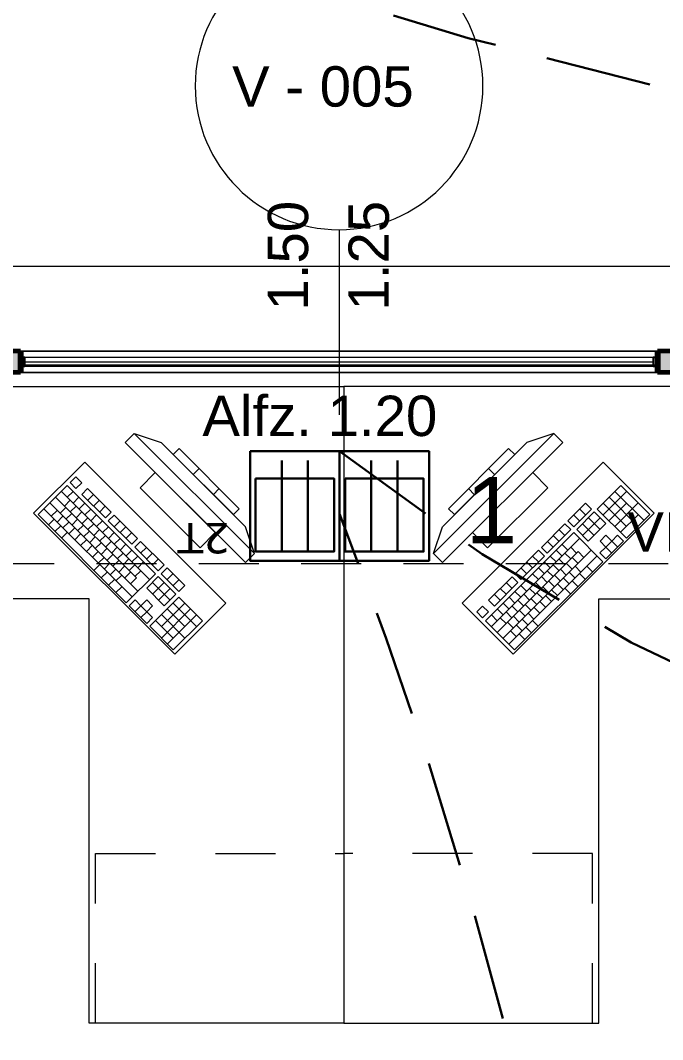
# Model space of a CAD drawing. Header units: inches. Extents: x -19 to 5698, y -728 to 92.
# Drawn here: x 119.507 to 121.02, y 15.778 to 18.18 of the extents above; entities that cross this region are included whole.
import ezdxf

# ---------------------------------------------------------------- set-up
doc = ezdxf.new("R2010")
doc.units = ezdxf.units.IN
doc.header["$MEASUREMENT"] = 0
for name, pattern in [('HIDDEN', [0.375, 0.25, -0.125]), ('Hidden Line', [0.195611, 0.141111, -0.0545]), ('Rayas', [0.282222, 0.141111, -0.141111])]:
    doc.linetypes.add(name, pattern=pattern)
doc.layers.get('0').update_dxf_attribs({"color": 61})
doc.layers.add('00 conduct tomacorr', color=120, linetype='HIDDEN', lineweight=30)
doc.layers.add('00 IE LUZ EMERGENCIA', color=253, linetype='Continuous', lineweight=0)
for name, color, linetype in [('02 _ ARQ _ ALB _ Muros Interiores', 7, 'Continuous'), ('02 _ ARQ _ ZON _ Espacio.3D', 7, 'Continuous'), ('08 _ STR _ EXT _ 09 Vigas', 251, 'Continuous'), ('Acabado - Muros', 7, 'Continuous'), ('Interior - Mobiliario', 7, 'Continuous'), ('Notas - Etiquetas', 7, 'Continuous')]:
    doc.layers.add(name, color=color, linetype=linetype)
doc.styles.add('Annotative', font='arial.ttf')
doc.styles.add('Estilo_Generado_4', font='swisse.ttf')

# ---------------------------------------------------------------- blocks, each defined once
blk = doc.blocks.new('CAJA POP UP 6 MODULOS')
at = {"layer": '00 conduct tomacorr', "linetype": 'Continuous'}
for p, q in [((-0.095, -0.165), (-0.095, -0.0151)), ((-0.052, -0.165), (-0.052, -0.0151)), ((0.052, -0.165), (0.052, -0.0151)), ((0.095, -0.165), (0.095, -0.0151)), ((0, -0.165), (0, -0.18))]:
    blk.add_line(p, q, dxfattribs=at)
for points in [[(-0.147, 0), (0.147, 0), (0.147, -0.18), (-0.147, -0.18)], [(0, 0), (0.147, 0), (0.147, -0.18), (0, -0.18)]]:
    blk.add_lwpolyline(points, close=True, dxfattribs=at)
for points in [[(-0.138, -0.045), (-0.009, -0.045), (-0.009, -0.165), (-0.138, -0.165), (-0.138, -0.045)], [(0.009, -0.045), (0.138, -0.045), (0.138, -0.165), (0.009, -0.165), (0.009, -0.045)]]:
    blk.add_lwpolyline(points, dxfattribs=at)
at = {"color": 1, "insert": (-0.1807, -0.168), "char_height": 0.05, "attachment_point": 1, "rotation": 180}
blk.add_mtext_dynamic_manual_height_columns('{\\fVerdana|b0|i0|c0|p34;2T}', width=0.000481, gutter_width=0.1561, heights=[0], dxfattribs=at)

msp = doc.modelspace()

# ---------------------------------------------------------------- hatches: boundary and pattern name
at = {"layer": 'Acabado - Muros', "linetype": 'Continuous', "lineweight": 0}
for points in [[(119.4079, 17.4), (119.4079, 17.35), (119.5079, 17.35), (119.5079, 17.4)], [(121.1079, 17.4), (121.0079, 17.4), (121.0079, 17.35), (121.1079, 17.35)]]:
    msp.add_hatch(color=254, dxfattribs=at).paths.add_polyline_path(points)

# ---------------------------------------------------------------- linework, layer by layer
at = {"layer": '00 conduct tomacorr'}
for centre, radius, start, end in [((126.0074, 37.7268, 0.0004), 20.3315, 230.69659, 268.75855), ((123.0579, 20.6847, -0.0001), 4.4971, 231.514, 313.081), ((110.7323, 13.2822, 0.0001), 10.2329, 353.40927, 21.40637)]:
    msp.add_arc(centre, radius, start, end, dxfattribs=at)
at = {"layer": '02 _ ARQ _ ALB _ Muros Interiores', "color": 165, "linetype": 'Continuous', "lineweight": 15}
for p, q in [((120.2579, 17.6863), (120.2579, 17.2501)), ((119.5079, 17.4001), (121.0079, 17.4001)), ((120.9979, 17.3851), (119.5179, 17.3851)), ((119.5179, 17.3751), (120.9979, 17.3751)), ((119.5179, 17.3651), (120.9979, 17.3651)), ((119.5079, 17.3501), (121.0079, 17.3501))]:
    msp.add_line(p, q, dxfattribs=at)
at = {"layer": '02 _ ARQ _ ALB _ Muros Interiores', "color": 7, "linetype": 'Continuous', "lineweight": 80}
for p, q in [((119.5079, 17.4001), (119.5079, 17.3851)), ((119.5079, 17.4001), (119.5079, 17.3851)), ((121.0079, 17.4001), (121.0079, 17.3851)), ((121.0079, 17.4001), (121.0079, 17.3851)), ((119.5079, 17.3851), (119.5079, 17.3651)), ((119.5079, 17.3851), (119.5079, 17.3651)), ((119.5079, 17.3851), (119.5079, 17.3651)), ((119.5079, 17.3651), (119.5079, 17.3501)), ((119.5079, 17.3651), (119.5079, 17.3501)), ((121.0079, 17.3851), (121.0079, 17.3651)), ((121.0079, 17.3851), (121.0079, 17.3651)), ((121.0079, 17.3851), (121.0079, 17.3651)), ((121.0079, 17.3651), (121.0079, 17.3501)), ((121.0079, 17.3651), (121.0079, 17.3501))]:
    msp.add_line(p, q, dxfattribs=at)
at = {"layer": '02 _ ARQ _ ALB _ Muros Interiores', "color": 165, "linetype": 'Continuous', "lineweight": 25}
for p, q in [((119.5179, 17.3851), (119.5079, 17.3851)), ((119.5079, 17.3651), (119.5179, 17.3651)), ((119.5179, 17.3651), (119.5179, 17.3851)), ((121.0079, 17.3851), (120.9979, 17.3851)), ((120.9979, 17.3851), (120.9979, 17.3651)), ((120.9979, 17.3651), (121.0079, 17.3651))]:
    msp.add_line(p, q, dxfattribs=at)
at = {"layer": '02 _ ARQ _ ALB _ Muros Interiores', "color": 251, "linetype": 'Continuous', "lineweight": 13, "flags": 128}
msp.add_lwpolyline([(120.5967, 18.0251, 1), (119.9192, 18.0251, 1)], format="xyb", close=True, dxfattribs=at)
at = {"layer": '02 _ ARQ _ ZON _ Espacio.3D', "color": 254, "linetype": 'Continuous', "lineweight": 0, "flags": 128}
msp.add_lwpolyline([(112.57, 29.7), (112.57, 17.4), (137.07, 17.4)], dxfattribs=at)
msp.add_lwpolyline([(104.8201, 17.35), (104.8201, 6.45), (117.6487, 6.4499), (117.6487, 7.7), (117.7931, 7.7), (117.793, 6.45), (122.1232, 6.45), (122.1232, 7.7), (122.57, 7.7), (122.57, 16.9), (122.57, 17.4), (116.67, 17.4), (116.67, 16.9), (116.07, 16.9), (116.07, 16.2999), (115.57, 16.2999), (115.57, 17.4), (112.57, 17.4), (112.57, 16.0999), (108.57, 16.0998), (108.57, 17.35)], close=True, dxfattribs=at)
at = {"layer": '08 _ STR _ EXT _ 09 Vigas', "color": 251, "linetype": 'Hidden Line', "lineweight": 13, "true_color": 0x636466}
for p, q in [((102.07, 17.4), (122.57, 17.4)), ((116.07, 16.9), (122.57, 16.9))]:
    msp.add_line(p, q, dxfattribs=at)
at = {"layer": 'Acabado - Muros', "color": 7, "linetype": 'Continuous', "lineweight": 60}
for p, q in [((119.5079, 17.4), (119.4079, 17.4)), ((119.5079, 17.4), (119.5079, 17.35)), ((121.1079, 17.4), (121.0079, 17.4)), ((121.0079, 17.4), (121.0079, 17.35)), ((119.5079, 17.35), (119.4079, 17.35)), ((121.1079, 17.35), (121.0079, 17.35))]:
    msp.add_line(p, q, dxfattribs=at)
at = {"layer": 'Interior - Mobiliario', "color": 175, "linetype": 'Continuous', "lineweight": 13}
for p, q in [((119.7756, 17.2059), (119.7544, 17.1847)), ((120.0585, 16.9231), (119.7756, 17.2059)), ((119.7756, 17.2059), (119.8393, 17.1847)), ((120.7635, 17.2059), (120.4807, 16.9231)), ((120.7635, 17.2059), (120.6999, 17.1847)), ((120.7847, 17.1847), (120.7635, 17.2059)), ((119.7544, 17.1847), (120.0373, 16.9019)), ((119.8393, 17.1847), (120.0373, 16.9867)), ((119.8817, 17.1706), (119.8676, 17.1564)), ((120.0231, 17.0291), (119.8817, 17.1706)), ((120.5019, 16.9019), (120.7847, 17.1847)), ((120.5019, 16.9867), (120.6999, 17.1847)), ((120.6574, 17.1706), (120.516, 17.0291)), ((120.6716, 17.1564), (120.6574, 17.1706)), ((119.8676, 17.1564), (120.009, 17.015)), ((120.5301, 17.015), (120.6716, 17.1564)), ((119.9147, 17.1093), (119.9288, 17.1234)), ((120.6244, 17.1093), (120.6103, 17.1234)), ((119.6382, 17.1042), (119.6245, 17.0905)), ((119.6521, 17.0903), (119.6382, 17.1042)), ((119.8251, 17.114), (119.7898, 17.0786)), ((119.9665, 16.9726), (119.8251, 17.114)), ((120.714, 17.114), (120.5726, 16.9726)), ((120.7494, 17.0786), (120.714, 17.114)), ((119.6177, 17.0836), (119.5491, 17.015)), ((119.8254, 16.8759), (119.6177, 17.0836)), ((119.6245, 17.0905), (119.6384, 17.0766)), ((119.6384, 17.0766), (119.6521, 17.0903)), ((119.6659, 17.0765), (119.6522, 17.0628)), ((119.7213, 17.0211), (119.6659, 17.0765)), ((119.7898, 17.0786), (119.9312, 16.9372)), ((119.9618, 17.0621), (119.976, 17.0763)), ((120.5773, 17.0621), (120.5631, 17.0763)), ((120.6079, 16.9372), (120.7494, 17.0786)), ((120.9215, 17.0836), (120.8661, 17.0282)), ((120.99, 17.015), (120.9215, 17.0836)), ((119.5902, 17.0562), (119.7806, 16.8658)), ((119.604, 17.0699), (119.8117, 16.8622)), ((119.6178, 17.056), (119.6315, 17.0697)), ((119.6316, 17.0422), (119.6454, 17.0559)), ((119.6522, 17.0628), (119.7076, 17.0074)), ((119.6661, 17.0489), (119.6798, 17.0626)), ((120.8798, 17.0145), (120.9352, 17.0699)), ((120.9623, 16.9873), (120.8938, 17.0559)), ((120.9762, 17.0012), (120.9076, 17.0697)), ((119.5628, 17.0287), (119.7705, 16.821)), ((119.5765, 17.0425), (119.7842, 16.8347)), ((119.6008, 17.0182), (119.6145, 17.0319)), ((119.611, 17.0354), (119.6247, 17.0491)), ((119.6249, 17.0216), (119.6386, 17.0353)), ((119.6455, 17.0283), (119.6592, 17.0421)), ((119.6593, 17.0145), (119.6731, 17.0282)), ((119.6799, 17.0351), (119.6936, 17.0488)), ((119.6938, 17.0212), (119.7075, 17.0349)), ((120.009, 17.015), (120.0231, 17.0291)), ((120.516, 17.0291), (120.5301, 17.015)), ((120.8386, 17.0419), (120.797, 17.0003)), ((120.8107, 16.9866), (120.8523, 17.0281)), ((120.8384, 17.0143), (120.8247, 17.028)), ((120.8523, 17.0281), (120.8386, 17.0419)), ((120.8661, 17.0282), (120.9346, 16.9596)), ((120.9348, 16.9872), (120.8799, 17.0421)), ((120.8935, 17.0008), (120.935, 17.0423)), ((120.9072, 16.9871), (120.9626, 17.0425)), ((119.5491, 17.015), (119.7568, 16.8073)), ((119.5733, 16.9908), (119.587, 17.0045)), ((119.5801, 17.0114), (119.5938, 17.0251)), ((119.594, 16.9976), (119.6077, 17.0113)), ((119.6146, 17.0044), (119.6283, 17.0181)), ((119.6285, 16.9905), (119.6422, 17.0042)), ((119.6387, 17.0077), (119.6524, 17.0214)), ((119.6526, 16.9939), (119.6663, 17.0076)), ((119.6732, 17.0006), (119.6869, 17.0144)), ((119.7076, 17.0074), (119.7213, 17.0211)), ((119.7282, 17.0142), (119.7145, 17.0004)), ((119.7836, 16.9588), (119.7282, 17.0142)), ((120.8246, 17.0004), (120.8109, 17.0142)), ((120.8591, 17.0213), (120.8176, 16.9797)), ((120.8313, 16.966), (120.8729, 17.0076)), ((120.8727, 16.98), (120.8453, 17.0074)), ((120.8866, 16.9939), (120.8591, 17.0213)), ((120.9209, 16.9734), (120.9625, 17.0149)), ((120.9346, 16.9596), (120.99, 17.015)), ((119.5889, 16.9752), (119.6026, 16.9889)), ((119.6078, 16.9837), (119.6215, 16.9975)), ((119.6217, 16.9699), (119.6354, 16.9836)), ((119.6423, 16.9767), (119.656, 16.9904)), ((119.6664, 16.98), (119.6801, 16.9937)), ((119.6802, 16.9662), (119.694, 16.9799)), ((119.687, 16.9868), (119.7008, 17.0005)), ((119.7009, 16.973), (119.7146, 16.9867)), ((119.7145, 17.0004), (119.7699, 16.9451)), ((119.7284, 16.9866), (119.7421, 17.0003)), ((119.7422, 16.9727), (119.7559, 16.9865)), ((120.0585, 16.9231), (120.0373, 16.9867)), ((120.4807, 16.9231), (120.5019, 16.9867)), ((120.7901, 16.9934), (120.7347, 16.938)), ((120.7484, 16.9243), (120.8038, 16.9797)), ((120.79, 16.9658), (120.7763, 16.9795)), ((120.8038, 16.9797), (120.7901, 16.9934)), ((120.797, 17.0003), (120.8107, 16.9866)), ((120.8176, 16.9797), (120.845, 16.9523)), ((120.8589, 16.9662), (120.8314, 16.9936)), ((120.845, 16.9523), (120.8866, 16.9939)), ((119.6045, 16.9596), (119.6182, 16.9734)), ((119.6355, 16.956), (119.6492, 16.9698)), ((119.6494, 16.9422), (119.6631, 16.9559)), ((119.6561, 16.9628), (119.6699, 16.9765)), ((119.67, 16.949), (119.6837, 16.9627)), ((119.6941, 16.9523), (119.7078, 16.966)), ((119.7147, 16.9591), (119.7284, 16.9728)), ((119.7286, 16.9453), (119.7423, 16.959)), ((119.7561, 16.9589), (119.7698, 16.9726)), ((119.7699, 16.9451), (119.7836, 16.9588)), ((119.9312, 16.9372), (119.9665, 16.9726)), ((120.5726, 16.9726), (120.6079, 16.9372)), ((120.8107, 16.9728), (120.603, 16.7651)), ((120.6167, 16.7514), (120.8244, 16.9591)), ((120.7761, 16.952), (120.7624, 16.9657)), ((120.8792, 16.9042), (120.8107, 16.9728)), ((120.8864, 16.9663), (120.8726, 16.9524)), ((120.9001, 16.9526), (120.8864, 16.9663)), ((120.914, 16.9664), (120.9001, 16.9526)), ((120.9277, 16.9527), (120.914, 16.9664)), ((119.6632, 16.9283), (119.6769, 16.9421)), ((119.6838, 16.9351), (119.6976, 16.9489)), ((119.6977, 16.9213), (119.7114, 16.935)), ((119.7079, 16.9385), (119.7217, 16.9522)), ((119.7218, 16.9246), (119.7355, 16.9383)), ((119.7424, 16.9314), (119.7561, 16.9451)), ((119.7563, 16.9176), (119.77, 16.9313)), ((119.7906, 16.9518), (119.7768, 16.9381)), ((119.7768, 16.9381), (119.8322, 16.8827)), ((119.8459, 16.8965), (119.7906, 16.9518)), ((119.7907, 16.9243), (119.8044, 16.938)), ((120.6441, 16.724), (120.8518, 16.9317)), ((120.7278, 16.9311), (120.6724, 16.8757)), ((120.7415, 16.9174), (120.7278, 16.9311)), ((120.7347, 16.938), (120.7484, 16.9243)), ((120.7623, 16.9381), (120.7486, 16.9518)), ((120.7828, 16.9176), (120.7691, 16.9313)), ((120.7967, 16.9314), (120.783, 16.9451)), ((120.8173, 16.9246), (120.8036, 16.9383)), ((120.8863, 16.9387), (120.8725, 16.9249)), ((120.8726, 16.9524), (120.8863, 16.9387)), ((120.8862, 16.9112), (120.9277, 16.9527)), ((120.8863, 16.9387), (120.9001, 16.9526)), ((120.9, 16.925), (120.8863, 16.9387)), ((120.9139, 16.9389), (120.9001, 16.9526)), ((119.6771, 16.9145), (119.6908, 16.9282)), ((119.6909, 16.9007), (119.7046, 16.9144)), ((119.7115, 16.9074), (119.7253, 16.9212)), ((119.7254, 16.8936), (119.7391, 16.9073)), ((119.7356, 16.9108), (119.7494, 16.9245)), ((119.7495, 16.8969), (119.7632, 16.9106)), ((119.7701, 16.9037), (119.7838, 16.9174)), ((119.8045, 16.9104), (119.8183, 16.9241)), ((119.8184, 16.8966), (119.8321, 16.9103)), ((120.0373, 16.9019), (120.0585, 16.9231)), ((120.4807, 16.9231), (120.5019, 16.9019)), ((120.6304, 16.7377), (120.8208, 16.9281)), ((120.6578, 16.7102), (120.8655, 16.918)), ((120.6861, 16.862), (120.7415, 16.9174)), ((120.7277, 16.9035), (120.7139, 16.9172)), ((120.769, 16.9037), (120.7553, 16.9174)), ((120.7896, 16.8969), (120.7759, 16.9106)), ((120.8035, 16.9108), (120.7898, 16.9245)), ((120.8207, 16.9005), (120.8069, 16.9142)), ((120.8345, 16.9144), (120.8208, 16.9281)), ((120.8725, 16.9249), (120.8862, 16.9112)), ((119.6806, 16.8835), (119.6944, 16.8972)), ((119.7047, 16.8868), (119.7185, 16.9005)), ((119.7186, 16.873), (119.7323, 16.8867)), ((119.7392, 16.8797), (119.7529, 16.8935)), ((119.7633, 16.8831), (119.777, 16.8968)), ((119.7772, 16.8692), (119.7909, 16.8829)), ((119.784, 16.8899), (119.7977, 16.9036)), ((119.8322, 16.8827), (119.8459, 16.8965)), ((119.8529, 16.8895), (119.8392, 16.8758)), ((119.8944, 16.848), (119.8529, 16.8895)), ((120.6715, 16.6965), (120.8792, 16.9042)), ((120.7, 16.8758), (120.6862, 16.8895)), ((120.7138, 16.8897), (120.7001, 16.9034)), ((120.7413, 16.876), (120.7276, 16.8897)), ((120.7552, 16.8899), (120.7414, 16.9036)), ((120.7619, 16.8692), (120.7482, 16.8829)), ((120.7758, 16.8831), (120.7621, 16.8968)), ((120.793, 16.8728), (120.7793, 16.8865)), ((120.8068, 16.8867), (120.7931, 16.9004)), ((120.8274, 16.8799), (120.8137, 16.8936)), ((120.855, 16.88), (120.8413, 16.8937)), ((119.698, 16.8662), (119.7117, 16.8799)), ((119.7153, 16.8489), (119.729, 16.8626)), ((119.7324, 16.8591), (119.7462, 16.8728)), ((119.7531, 16.8659), (119.7668, 16.8796)), ((119.7568, 16.8073), (119.8254, 16.8759)), ((119.7669, 16.8521), (119.7806, 16.8658)), ((119.8323, 16.869), (119.8049, 16.8415)), ((119.8738, 16.8274), (119.8323, 16.869)), ((119.8392, 16.8758), (119.8807, 16.8343)), ((119.853, 16.862), (119.8667, 16.8757)), ((119.8669, 16.8481), (119.8806, 16.8618)), ((120.6655, 16.8688), (120.6101, 16.8134)), ((120.6792, 16.855), (120.6655, 16.8688)), ((120.6724, 16.8757), (120.6861, 16.862)), ((120.7136, 16.8483), (120.6999, 16.862)), ((120.7275, 16.8622), (120.7137, 16.8759)), ((120.7481, 16.8554), (120.7344, 16.8691)), ((120.7653, 16.8451), (120.7516, 16.8588)), ((120.7791, 16.859), (120.7654, 16.8727)), ((120.7998, 16.8522), (120.786, 16.8659)), ((120.8136, 16.866), (120.7999, 16.8797)), ((120.8204, 16.8454), (120.8067, 16.8591)), ((120.8377, 16.8627), (120.824, 16.8764)), ((119.7326, 16.8315), (119.7463, 16.8453)), ((119.8049, 16.8415), (119.8464, 16.8)), ((119.8186, 16.8552), (119.8601, 16.8137)), ((119.8187, 16.8277), (119.8461, 16.8551)), ((119.8326, 16.8138), (119.86, 16.8413)), ((119.8807, 16.8343), (119.8944, 16.848)), ((120.6238, 16.7997), (120.6792, 16.855)), ((120.6515, 16.8274), (120.6378, 16.8411)), ((120.6653, 16.8412), (120.6516, 16.8549)), ((120.6859, 16.8206), (120.6722, 16.8343)), ((120.6998, 16.8345), (120.686, 16.8482)), ((120.7204, 16.8277), (120.7067, 16.8414)), ((120.7342, 16.8415), (120.7205, 16.8552)), ((120.7514, 16.8313), (120.7377, 16.845)), ((120.7721, 16.8245), (120.7583, 16.8382)), ((120.7859, 16.8383), (120.7722, 16.8521)), ((120.8031, 16.8281), (120.7894, 16.8418)), ((119.7774, 16.8141), (119.7637, 16.8004)), ((119.7913, 16.8003), (119.7774, 16.8141)), ((119.805, 16.814), (119.7913, 16.8003)), ((119.8189, 16.8001), (119.805, 16.814)), ((119.8808, 16.8205), (119.8122, 16.7519)), ((119.8464, 16.8), (119.8738, 16.8274)), ((119.9362, 16.7651), (119.8808, 16.8205)), ((120.6101, 16.8134), (120.6238, 16.7997)), ((120.6376, 16.8135), (120.6239, 16.8272)), ((120.6721, 16.8068), (120.6584, 16.8205)), ((120.6927, 16.8), (120.679, 16.8137)), ((120.7066, 16.8138), (120.6928, 16.8276)), ((120.7237, 16.8036), (120.71, 16.8173)), ((120.7376, 16.8174), (120.7239, 16.8311)), ((120.7444, 16.7968), (120.7307, 16.8105)), ((120.7582, 16.8106), (120.7445, 16.8244)), ((119.7637, 16.8004), (119.8053, 16.7588)), ((119.7776, 16.7865), (119.7913, 16.8003)), ((119.7913, 16.8003), (119.8051, 16.7864)), ((119.7914, 16.7727), (119.8051, 16.7864)), ((119.8051, 16.7864), (119.8189, 16.8001)), ((119.819, 16.7726), (119.8051, 16.7864)), ((119.8398, 16.7518), (119.8946, 16.8066)), ((119.8399, 16.7242), (119.9085, 16.7928)), ((119.8533, 16.7931), (119.8949, 16.7515)), ((119.8671, 16.8068), (119.9224, 16.7514)), ((120.5962, 16.7995), (120.5824, 16.7857)), ((120.61, 16.7858), (120.5962, 16.7995)), ((120.6444, 16.7791), (120.6307, 16.7928)), ((120.6582, 16.7929), (120.6445, 16.8066)), ((120.6789, 16.7861), (120.6651, 16.7999)), ((120.696, 16.7759), (120.6823, 16.7896)), ((120.7099, 16.7897), (120.6962, 16.8035)), ((120.7305, 16.7829), (120.7168, 16.7967)), ((119.8053, 16.7588), (119.819, 16.7726)), ((119.8259, 16.7656), (119.8675, 16.7241)), ((119.8396, 16.7794), (119.895, 16.724)), ((119.8537, 16.7104), (119.9223, 16.779)), ((119.8676, 16.6965), (119.9362, 16.7651)), ((120.5824, 16.7857), (120.5961, 16.772)), ((120.5961, 16.772), (120.61, 16.7858)), ((120.603, 16.7651), (120.6715, 16.6965)), ((120.6305, 16.7652), (120.6168, 16.779)), ((120.6512, 16.7584), (120.6374, 16.7722)), ((120.665, 16.7723), (120.6513, 16.786)), ((120.6822, 16.762), (120.6685, 16.7758)), ((120.7028, 16.7553), (120.6891, 16.769)), ((120.7167, 16.7691), (120.703, 16.7828)), ((120.7269, 16.7519), (120.7132, 16.7656)), ((119.8122, 16.7519), (119.8676, 16.6965)), ((120.6683, 16.7482), (120.6546, 16.7619)), ((120.6751, 16.7276), (120.6614, 16.7413)), ((120.689, 16.7414), (120.6753, 16.7551)), ((120.7113, 16.7363), (120.6976, 16.7501)), ((120.6958, 16.7208), (120.682, 16.7345))]:
    msp.add_line(p, q, dxfattribs=at)
at = {"layer": 'Interior - Mobiliario', "color": 175, "linetype": 'Rayas', "lineweight": 13}
for p, q in [((119.6846, 15.817), (119.6846, 16.217)), ((119.6846, 16.217), (120.2696, 16.217)), ((120.8546, 16.217), (120.2696, 16.217)), ((120.8546, 15.817), (120.8546, 16.217))]:
    msp.add_line(p, q, dxfattribs=at)
at = {"layer": 'Interior - Mobiliario', "color": 175, "linetype": 'Continuous', "lineweight": 13, "flags": 128}
for points in [[(119.4079, 17.6001), (121.1079, 17.6001), (121.1079, 17.4), (119.4079, 17.4)], [(119.5079, 17.4001), (121.0079, 17.4001), (121.0079, 17.3671), (119.5079, 17.3671)], [(119.5079, 17.4), (121.0079, 17.4), (121.0079, 17.35), (119.5079, 17.35)], [(119.5079, 17.4), (121.0079, 17.4), (121.0079, 17.367), (119.5079, 17.367)], [(120.2696, 17.317), (120.2696, 15.817), (119.6696, 15.817), (119.6696, 16.817), (118.9696, 16.817), (118.9696, 17.317)], [(120.2696, 17.317), (120.2696, 15.817), (120.8696, 15.817), (120.8696, 16.817), (121.5696, 16.817), (121.5696, 17.317)], [(119.659, 17.1387), (119.5387, 17.0185), (119.8711, 16.6862), (119.9913, 16.8064)], [(120.5478, 16.8064), (120.668, 16.6862), (121.0004, 17.0185), (120.8802, 17.1387)]]:
    msp.add_lwpolyline(points, close=True, dxfattribs=at)

# ---------------------------------------------------------------- block references
at = {"layer": '00 conduct tomacorr', "xscale": 1.432830642179531, "yscale": 1.432830642179531, "zscale": 1.432830642179531}
msp.add_blockref('CAJA POP UP 6 MODULOS', (120.2592, 17.1645, 0.0001), dxfattribs=at)

# ---------------------------------------------------------------- texts
at = {"layer": '00 IE LUZ EMERGENCIA', "style": 'Annotative'}
msp.add_attdef('1', (120.5561, 16.9478), '', height=0.1562, dxfattribs=at)
at = {"layer": '02 _ ARQ _ ALB _ Muros Interiores', "color": 5, "lineweight": 25, "char_height": 0.095, "attachment_point": 7, "style": 'Estilo_Generado_4'}
for s, insert in [('\\A1;{\\pql;\\pt0;\\fSwis721 Ex BT|b0|i0|c0|p34;V - 005\\fSwis721 Ex BT|b0|i0|c0|p34;\\fSwis721 Ex BT|b0|i0|c0|p34;\\fSwis721 Ex BT|b0|i0|c0|p34;}', (120.006, 17.9751)), ('\\A1;{\\pql;\\pt0;\\fSwis721 Ex BT|b0|i0|c0|p34;Alfz. 1.20\\fSwis721 Ex BT|b0|i0|c0|p34;\\A1{\\H.66x;\\S^  ;}\\fSwis721 Ex BT|b0|i0|c0|p34;\\fSwis721 Ex BT|b0|i0|c0|p34;}', (119.9361, 17.1726))]:
    msp.add_mtext(s, dxfattribs=dict(at, insert=insert))
at = {"layer": '02 _ ARQ _ ALB _ Muros Interiores', "color": 5, "lineweight": 25, "char_height": 0.095, "attachment_point": 7, "rotation": 90, "style": 'Estilo_Generado_4'}
for s, insert in [('\\A1;{\\pql;\\pt0;\\fSwis721 Ex BT|b0|i0|c0|p34;1.50\\fSwis721 Ex BT|b0|i0|c0|p34;\\A1{\\H.66x;\\S^  ;}\\fSwis721 Ex BT|b0|i0|c0|p34;\\fSwis721 Ex BT|b0|i0|c0|p34;}', (120.2129, 17.4961)), ('\\A1;{\\pql;\\pt0;\\fSwis721 Ex BT|b0|i0|c0|p34;1.25\\fSwis721 Ex BT|b0|i0|c0|p34;\\A1{\\H.66x;\\S^  ;}\\fSwis721 Ex BT|b0|i0|c0|p34;\\fSwis721 Ex BT|b0|i0|c0|p34;}', (120.4029, 17.4961))]:
    msp.add_mtext(s, dxfattribs=dict(at, insert=insert))
at = {"layer": 'Notas - Etiquetas', "color": 171, "linetype": 'Continuous', "lineweight": 13, "insert": (120.937, 16.9267), "char_height": 0.0925, "attachment_point": 7, "style": 'Estilo_Generado_4'}
msp.add_mtext('\\A1;{\\pql;\\fSwis721 Ex BT|b0|i0|c0|p34;VIGA-101\\fSwis721 Ex BT|b0|i0|c0|p34; \\fSwis721 Ex BT|b0|i0|c0|p34;0.60\\fSwis721 Ex BT|b0|i0|c0|p34;x\\fSwis721 Ex BT|b0|i0|c0|p34;0.50\\fSwis721 Ex BT|b0|i0|c0|p34;m}', dxfattribs=at)

doc.saveas('drawing.dxf')
